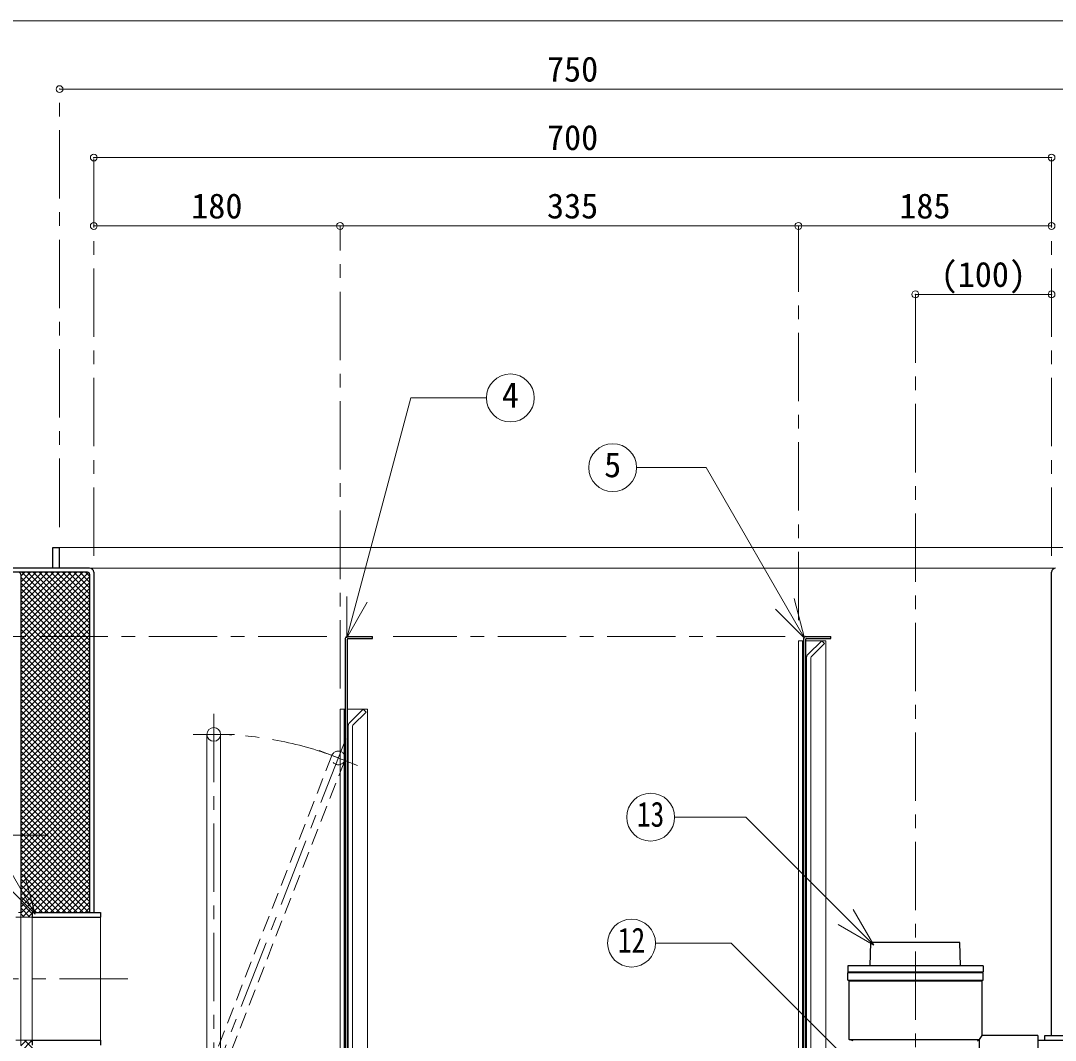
# Model space of a CAD drawing. Units: millimetres at full size, sheet at 1:10; details may follow other scales. Extents: x -2114 to 1936, y -1399 to 1411.
# Drawn here: x -1119 to -363, y -424 to 321 of the extents above; entities that cross this region are included whole.
import ezdxf
from ezdxf.enums import TextEntityAlignment as Align

# ---------------------------------------------------------------- set-up
doc = ezdxf.new("R2010")
doc.units = ezdxf.units.MM
doc.header["$LTSCALE"] = 10
doc.header["$PDMODE"] = 32
doc.header["$PDSIZE"] = 5
doc.linetypes.add('CHAIN1', pattern=[8, 5, -1, 1, -1])
doc.linetypes.add('DASHED1', pattern=[1.8, 1.2, -0.6])
doc.layers.add('0-0_ﾚｲﾔ1', color=4, linetype='Continuous', lineweight=9)
doc.styles.add('ＭＳ ゴシック', font='')
doc.styles.get('ＭＳ ゴシック').set_extended_font_data('MS Gothic')

msp = doc.modelspace()

# ---------------------------------------------------------------- linework, layer by layer
at = {"layer": '0-0_ﾚｲﾔ1'}
for p, q in [((-1200.92, 321.36), (-230.92, 321.36)), ((-340.92, 271.36), (-1090.92, 271.36)), ((-1065.92, 221.36), (-365.92, 221.36)), ((-365.92, 171.36), (-550.92, 171.36)), ((-465.42, 121.36), (-365.92, 121.36)), ((-1090.92, -63.64), (-340.92, -63.64)), ((-1119.32, -127), (-1073.96, -81.64)), ((-1119.32, -122.76), (-1078.2, -81.64)), ((-1119.32, -118.51), (-1082.44, -81.64)), ((-1119.32, -114.27), (-1086.69, -81.64)), ((-1119.32, -110.03), (-1090.93, -81.64)), ((-1119.32, -105.79), (-1095.17, -81.64)), ((-1119.32, -101.54), (-1099.41, -81.64)), ((-1119.32, -97.3), (-1103.66, -81.64)), ((-1119.32, -93.06), (-1107.9, -81.64)), ((-1119.32, -88.82), (-1112.14, -81.64)), ((-1119.32, -84.57), (-1116.38, -81.64)), ((-1119.32, -131.24), (-1069.84, -81.76)), ((-1118.58, -81.64), (-1068.92, -131.29)), ((-1114.33, -81.64), (-1068.92, -127.05)), ((-1110.09, -81.64), (-1068.92, -122.8)), ((-1105.85, -81.64), (-1068.92, -118.56)), ((-1101.6, -81.64), (-1068.92, -114.32)), ((-1097.36, -81.64), (-1068.92, -110.08)), ((-1093.12, -81.64), (-1068.92, -105.83)), ((-1088.88, -81.64), (-1068.92, -101.59)), ((-1084.63, -81.64), (-1068.92, -97.35)), ((-1080.39, -81.64), (-1068.92, -93.11)), ((-1076.15, -81.64), (-1068.92, -88.86)), ((-1071.91, -81.64), (-1068.92, -84.62)), ((-1068.92, -78.64), (-362.92, -78.64)), ((-1119.32, -135.48), (-1068.92, -85.08)), ((-1119.32, -85.13), (-1068.92, -135.53)), ((-1119.32, -139.73), (-1068.92, -89.33)), ((-1119.32, -89.37), (-1068.92, -139.77)), ((-1119.32, -143.97), (-1068.92, -93.57)), ((-1119.32, -93.62), (-1068.92, -144.02)), ((-1119.32, -148.21), (-1068.92, -97.81)), ((-1119.32, -97.86), (-1068.92, -148.26)), ((-1119.32, -152.46), (-1068.92, -102.06)), ((-1119.32, -102.1), (-1068.92, -152.5)), ((-1119.32, -156.7), (-1068.92, -106.3)), ((-1119.32, -106.35), (-1068.92, -156.75)), ((-1119.32, -160.94), (-1068.92, -110.54)), ((-1119.32, -110.59), (-1068.92, -160.99)), ((-1119.32, -165.18), (-1068.92, -114.78)), ((-1119.32, -114.83), (-1068.92, -165.23)), ((-1119.32, -169.43), (-1068.92, -119.03)), ((-1119.32, -119.07), (-1068.92, -169.47)), ((-1119.32, -173.67), (-1068.92, -123.27)), ((-1119.32, -123.32), (-1068.92, -173.72)), ((-1119.32, -177.91), (-1068.92, -127.51)), ((-1119.32, -127.56), (-1068.92, -177.96)), ((-1119.32, -182.15), (-1068.92, -131.75)), ((-1119.32, -131.8), (-1068.92, -182.2)), ((-1119.32, -186.4), (-1068.92, -136)), ((-1119.32, -136.04), (-1068.92, -186.44)), ((-547.17, -131.64), (-547.92, -131.64)), ((-530.92, -131.64), (-545.67, -131.64)), ((-530.92, -778.64), (-530.92, -131.64)), ((-1119.32, -190.64), (-1068.92, -140.24)), ((-1119.32, -140.29), (-1068.92, -190.69)), ((-1119.32, -194.88), (-1068.92, -144.48)), ((-1119.32, -144.53), (-1068.92, -194.93)), ((-1119.32, -199.12), (-1068.92, -148.72)), ((-1119.32, -148.77), (-1068.92, -199.17)), ((-1119.32, -203.37), (-1068.92, -152.97)), ((-1119.32, -153.01), (-1068.92, -203.41)), ((-1119.32, -207.61), (-1068.92, -157.21)), ((-1119.32, -157.26), (-1068.92, -207.66)), ((-1119.32, -211.85), (-1068.92, -161.45)), ((-1119.32, -161.5), (-1068.92, -211.9)), ((-1119.32, -216.1), (-1068.92, -165.7)), ((-1119.32, -165.74), (-1068.92, -216.14)), ((-1119.32, -220.34), (-1068.92, -169.94)), ((-1119.32, -169.99), (-1068.92, -220.39)), ((-1119.32, -224.58), (-1068.92, -174.18)), ((-1119.32, -174.23), (-1068.92, -224.63)), ((-1119.32, -228.82), (-1068.92, -178.42)), ((-1119.32, -178.47), (-1068.92, -228.87)), ((-1119.32, -233.07), (-1068.92, -182.67)), ((-1119.32, -182.71), (-1068.92, -233.11)), ((-1119.32, -237.31), (-1068.92, -186.91)), ((-1119.32, -186.96), (-1068.92, -237.36)), ((-882.92, -181.64), (-882.17, -181.64)), ((-880.67, -181.64), (-865.92, -181.64)), ((-865.92, -728.64), (-865.92, -181.64)), ((-1119.32, -241.55), (-1068.92, -191.15)), ((-1119.32, -191.2), (-1068.92, -241.6)), ((-1119.32, -245.79), (-1068.92, -195.39)), ((-1119.32, -195.44), (-1068.92, -245.84)), ((-1119.32, -250.04), (-1068.92, -199.64)), ((-1119.32, -199.68), (-1068.92, -250.08)), ((-1119.32, -254.28), (-1068.92, -203.88)), ((-1119.32, -203.93), (-1068.92, -254.33)), ((-1119.32, -258.52), (-1068.92, -208.12)), ((-1119.32, -208.17), (-1068.92, -258.57)), ((-1119.32, -262.76), (-1068.92, -212.36)), ((-1119.32, -212.41), (-1068.92, -262.81)), ((-1119.32, -267.01), (-1068.92, -216.61)), ((-1119.32, -216.65), (-1068.92, -267.05)), ((-1119.32, -271.25), (-1068.92, -220.85)), ((-1119.32, -220.9), (-1068.92, -271.3)), ((-1119.32, -275.49), (-1068.92, -225.09)), ((-1119.32, -225.14), (-1068.92, -275.54)), ((-1119.32, -279.73), (-1068.92, -229.33)), ((-1119.32, -229.38), (-1068.92, -279.78)), ((-1119.32, -283.98), (-1068.92, -233.58)), ((-1119.32, -233.62), (-1068.92, -284.02)), ((-1119.32, -288.22), (-1068.92, -237.82)), ((-1119.32, -237.87), (-1068.92, -288.27)), ((-1119.32, -292.46), (-1068.92, -242.06)), ((-1119.32, -242.11), (-1068.92, -292.51)), ((-1119.32, -296.71), (-1068.92, -246.31)), ((-1119.32, -246.35), (-1068.92, -296.75)), ((-1119.32, -300.95), (-1068.92, -250.55)), ((-1119.32, -250.6), (-1068.92, -301)), ((-1119.32, -305.19), (-1068.92, -254.79)), ((-1119.32, -254.84), (-1068.92, -305.24)), ((-1119.32, -309.43), (-1068.92, -259.03)), ((-1119.32, -259.08), (-1068.92, -309.48)), ((-1119.32, -313.68), (-1068.92, -263.28)), ((-1119.32, -263.32), (-1068.92, -313.72)), ((-1119.32, -317.92), (-1068.92, -267.52)), ((-1119.32, -267.57), (-1068.92, -317.97)), ((-1119.32, -322.16), (-1068.92, -271.76)), ((-1119.32, -271.81), (-1068.92, -322.21)), ((-1119.32, -326.4), (-1068.92, -276)), ((-1119.32, -276.05), (-1068.92, -326.45)), ((-1119.32, -330.65), (-1068.92, -280.25)), ((-1119.32, -280.29), (-1069.48, -330.14)), ((-1119.32, -284.54), (-1073.72, -330.14)), ((-1118.07, -333.64), (-1068.92, -284.49)), ((-1119.32, -288.78), (-1077.96, -330.14)), ((-1119.32, -293.02), (-1082.21, -330.14)), ((-1110.33, -330.14), (-1068.92, -288.73)), ((-1106.08, -330.14), (-1068.92, -292.97)), ((-1119.32, -297.26), (-1086.45, -330.14)), ((-1119.32, -301.51), (-1090.69, -330.14)), ((-1101.84, -330.14), (-1068.92, -297.22)), ((-1097.6, -330.14), (-1068.92, -301.46)), ((-1119.32, -305.75), (-1094.94, -330.14)), ((-1119.32, -309.99), (-1099.18, -330.14)), ((-1093.36, -330.14), (-1068.92, -305.7)), ((-1089.11, -330.14), (-1068.92, -309.94)), ((-1119.32, -314.23), (-1103.42, -330.14)), ((-1084.87, -330.14), (-1068.92, -314.19)), ((-1119.32, -318.48), (-1107.66, -330.14)), ((-1119.32, -322.72), (-1110.92, -331.12)), ((-1080.63, -330.14), (-1068.92, -318.43)), ((-1076.39, -330.14), (-1068.92, -322.67)), ((-1119.32, -326.96), (-1112.65, -333.64)), ((-1119.32, -331.21), (-1116.89, -333.64)), ((-1113.83, -333.64), (-1110.92, -330.73)), ((-1072.14, -330.14), (-1068.92, -326.92)), ((-1119.32, -432.01), (-1110.94, -423.64)), ((-1119.32, -427.77), (-1115.19, -423.64)), ((-1116.44, -423.64), (-1068.92, -471.16)), ((-1112.2, -423.64), (-1110.92, -424.91))]:
    msp.add_line(p, q, dxfattribs=at)
at = {"layer": '0-0_ﾚｲﾔ1', "linetype": 'CHAIN1'}
for p, q in [((-1090.92, -48.64), (-1090.92, 271.36)), ((-1065.92, -69.64), (-1065.92, 221.36)), ((-365.92, -69.64), (-365.92, 221.36)), ((-885.92, -166.64), (-885.92, 171.36)), ((-550.92, -116.64), (-550.92, 171.36)), ((-465.42, 121.36), (-465.42, -637.14)), ((-895.67, -128.64), (-1935.92, -128.64)), ((-560.67, -128.64), (-847.17, -128.64)), ((-978.17, -185.14), (-978.17, -465.14)), ((-993.17, -200.14), (-963.17, -200.14)), ((-881.71, -203.32), (-978.17, -450.14)), ((-901.14, -211.83), (-873.2, -222.75)), ((-1099.32, -273.64), (-1142.52, -273.64)), ((-1040.92, -378.64), (-1900.92, -378.64))]:
    msp.add_line(p, q, dxfattribs=at)
at = {"layer": '0-0_ﾚｲﾔ1', "color": 7, "lineweight": 18}
for p, q in [((-669.16, -5.22), (-618.25, -5.22)), ((-546.37, -129.74), (-618.25, -5.22)), ((-881.07, -129.45), (-881.07, -99.45)), ((-881.07, -129.45), (-866.07, -103.46)), ((-546.37, -129.74), (-554.13, -100.76)), ((-546.37, -129.74), (-567.58, -108.52)), ((-550.92, -778.64), (-550.92, -131.64)), ((-547.92, -131.64), (-550.92, -131.64)), ((-547.92, -778.64), (-547.92, -131.64)), ((-544.04, -141.76), (-533.92, -131.64)), ((-541.48, -143.44), (-531.8, -133.76)), ((-533.92, -131.64), (-531.8, -133.76)), ((-544.92, -143.88), (-544.92, -778.64)), ((-541.92, -144.5), (-541.92, -778.64)), ((-885.92, -828.64), (-885.92, -181.64)), ((-882.92, -181.64), (-885.92, -181.64)), ((-882.92, -828.64), (-882.92, -181.64)), ((-879.04, -191.76), (-868.92, -181.64)), ((-876.48, -193.44), (-866.8, -183.76)), ((-868.92, -181.64), (-866.8, -183.76)), ((-879.92, -193.88), (-879.92, -728.64)), ((-876.92, -194.5), (-876.92, -728.64)), ((-1108.78, -331.54), (-1183.88, -201.46)), ((-983.17, -200.14), (-983.17, -450.14)), ((-973.17, -200.14), (-973.17, -450.14)), ((-641.43, -260.6), (-589.38, -260.6)), ((-495.84, -354.14), (-589.38, -260.6)), ((-1108.78, -331.54), (-1116.55, -302.56)), ((-1108.78, -331.54), (-1129.99, -310.33)), ((-1119.32, -330.14), (-1120.92, -330.14)), ((-1119.32, -330.14), (-1119.32, -427.14)), ((-495.84, -354.14), (-510.84, -328.16)), ((-1110.92, -333.64), (-1110.92, -423.64)), ((-1060.92, -423.64), (-1060.92, -333.64)), ((-495.84, -354.14), (-521.82, -339.14)), ((-655.37, -352.62), (-600.09, -352.62)), ((-494.59, -458.12), (-600.09, -352.62))]:
    msp.add_line(p, q, dxfattribs=at)
at = {"layer": '0-0_ﾚｲﾔ1', "color": 5, "lineweight": 25}
for p, q in [((-1095.92, -78.64), (-1095.92, -63.64)), ((-1095.92, -63.64), (-1090.92, -63.64)), ((-1090.92, -78.64), (-1090.92, -63.64)), ((-1068.92, -78.64), (-1200.92, -78.64)), ((-1070.42, -81.64), (-1200.92, -81.64)), ((-1068.92, -83.14), (-1068.92, -330.14)), ((-1065.92, -81.64), (-1065.92, -330.14)), ((-365.92, -420.14), (-365.92, -81.64)), ((-1119.32, -83.24), (-1119.32, -330.14)), ((-882.17, -130.14), (-882.17, -728.64)), ((-880.67, -128.64), (-862.17, -128.64)), ((-880.67, -130.89), (-880.67, -728.64)), ((-879.92, -130.14), (-862.17, -130.14)), ((-862.17, -130.14), (-862.17, -128.64)), ((-547.17, -130.14), (-547.17, -778.64)), ((-545.67, -128.64), (-527.17, -128.64)), ((-545.67, -130.89), (-545.67, -778.64)), ((-544.92, -130.14), (-527.17, -130.14)), ((-527.17, -130.14), (-527.17, -128.64)), ((-1110.92, -330.14), (-1060.92, -330.14)), ((-1110.92, -330.14), (-1110.92, -333.64)), ((-1060.92, -330.14), (-1060.92, -333.64)), ((-1110.92, -333.64), (-1060.92, -333.64)), ((-498.42, -369.14), (-497.92, -352.14)), ((-415.92, -369.14), (-514.92, -369.14)), ((-514.92, -369.14), (-514.92, -373.64)), ((-415.92, -369.14), (-415.92, -373.64)), ((-514.92, -373.64), (-415.92, -373.64)), ((-514.92, -374.14), (-415.92, -374.14)), ((-514.92, -379.64), (-514.92, -374.14)), ((-513.92, -423.14), (-513.92, -380.14)), ((-513.92, -380.14), (-416.92, -380.14)), ((-416.92, -380.14), (-416.92, -420.14)), ((-419.92, -424.14), (-418.92, -423.14)), ((-375.92, -420.14), (-375.92, -517.14)), ((-370.92, -423.64), (-370.92, -420.14)), ((-370.92, -420.14), (-286.92, -420.14)), ((-1110.92, -423.64), (-1110.92, -427.14)), ((-1110.92, -423.64), (-1060.92, -423.64)), ((-1060.92, -423.64), (-1060.92, -427.14)), ((-375.92, -423.64), (-286.92, -423.64))]:
    msp.add_line(p, q, dxfattribs=at)
at = {"layer": '0-0_ﾚｲﾔ1', "linetype": 'DASHED1'}
for p, q in [((-891.83, -215.47), (-982.83, -448.32)), ((-882.51, -219.11), (-973.51, -451.96)), ((-1110.92, -333.64), (-1670.92, -333.64)), ((-1110.92, -423.64), (-1670.92, -423.64)), ((-370.92, -513.64), (-370.92, -423.64))]:
    msp.add_line(p, q, dxfattribs=at)
at = {"layer": '0-0_ﾚｲﾔ1'}
msp.add_lwpolyline([(-550.92, 171.36), (-885.92, 171.36), (-1065.92, 171.36)], dxfattribs=at)
at = {"layer": '0-0_ﾚｲﾔ1', "color": 7, "lineweight": 18}
msp.add_lwpolyline([(-881.07, -129.45), (-834.13, 45.72), (-778.94, 45.72)], dxfattribs=at)
at = {"layer": '0-0_ﾚｲﾔ1', "color": 5, "lineweight": 25}
for points in [[(-432.42, -369.14), (-432.92, -352.14), (-497.92, -352.14)], [(-514.92, -379.64), (-415.92, -379.64), (-415.92, -374.14)], [(-510.92, -424.14), (-513.92, -423.14), (-418.92, -423.14)], [(-375.92, -420.14), (-416.92, -420.14), (-418.92, -423.14), (-418.92, -514.14)]]:
    msp.add_lwpolyline(points, dxfattribs=at)
at = {"layer": '0-0_ﾚｲﾔ1', "color": 7, "lineweight": 18}
for centre in [(-761.44, 45.72), (-686.66, -5.22), (-658.93, -260.6), (-672.87, -352.62)]:
    msp.add_circle(centre, 17.5, dxfattribs=at)
at = {"layer": '0-0_ﾚｲﾔ1', "color": 5, "lineweight": 18}
msp.add_circle((-978.17, -200.14), 5, dxfattribs=at)
at = {"layer": '0-0_ﾚｲﾔ1', "linetype": 'DASHED1'}
msp.add_circle((-887.17, -217.29), 5, dxfattribs=at)
at = {"layer": '0-0_ﾚｲﾔ1', "color": 5, "lineweight": 25}
for centre, radius, start, end in [((-1120.92, -83.24), 1.6, 0, 90), ((-1070.42, -83.14), 1.5, 0, 90), ((-1068.92, -81.64), 3, 0, 90), ((-362.92, -81.64), 3, 90, 180), ((-880.67, -130.14), 1.5, 90, 180), ((-879.92, -130.89), 0.75, 90, 180), ((-545.67, -130.14), 1.5, 90, 180), ((-544.92, -130.89), 0.75, 90, 180)]:
    msp.add_arc(centre, radius, start, end, dxfattribs=at)
at = {"layer": '0-0_ﾚｲﾔ1', "color": 7, "lineweight": 18}
for centre, radius in [((-541.92, -143.88), 3), ((-540.42, -144.5), 1.5), ((-876.92, -193.88), 3), ((-875.42, -194.5), 1.5)]:
    msp.add_arc(centre, radius, 135, 180, dxfattribs=at)
at = {"layer": '0-0_ﾚｲﾔ1', "linetype": 'CHAIN1'}
msp.add_arc((-978.17, -450.14), 250, 68.65395, 88.62477, dxfattribs=at)
at = {"layer": '0-0_ﾚｲﾔ1', "color": 1}
for p in [(-1090.92, 271.36), (-1065.92, 221.36), (-365.92, 221.36), (-1065.92, 171.36), (-885.92, 171.36), (-550.92, 171.36), (-365.92, 171.36), (-465.42, 121.36), (-365.92, 121.36)]:
    msp.add_point(p, dxfattribs=at)

# ---------------------------------------------------------------- texts
at = {"layer": '0-0_ﾚｲﾔ1', "color": 7, "style": 'ＭＳ ゴシック'}
for s, p in [('750', (-734.67, 271.36)), ('700', (-734.67, 221.36)), ('180', (-994.67, 171.36)), ('335', (-734.67, 171.36)), ('185', (-477.17, 171.36)), ('(100)', (-446.92, 121.36)), ('4', (-767.69, 33.22)), ('5', (-692.91, -17.72))]:
    msp.add_text(s, height=18.33, dxfattribs=at).set_placement(p, align=Align.BOTTOM_LEFT)
at = {"layer": '0-0_ﾚｲﾔ1', "color": 7, "style": 'ＭＳ ゴシック', "width": 0.8}
for s, p in [('13', (-668.93, -273.1)), ('12', (-682.87, -365.12))]:
    msp.add_text(s, height=18.33, dxfattribs=at).set_placement(p, align=Align.BOTTOM_LEFT)

doc.saveas('drawing.dxf')
